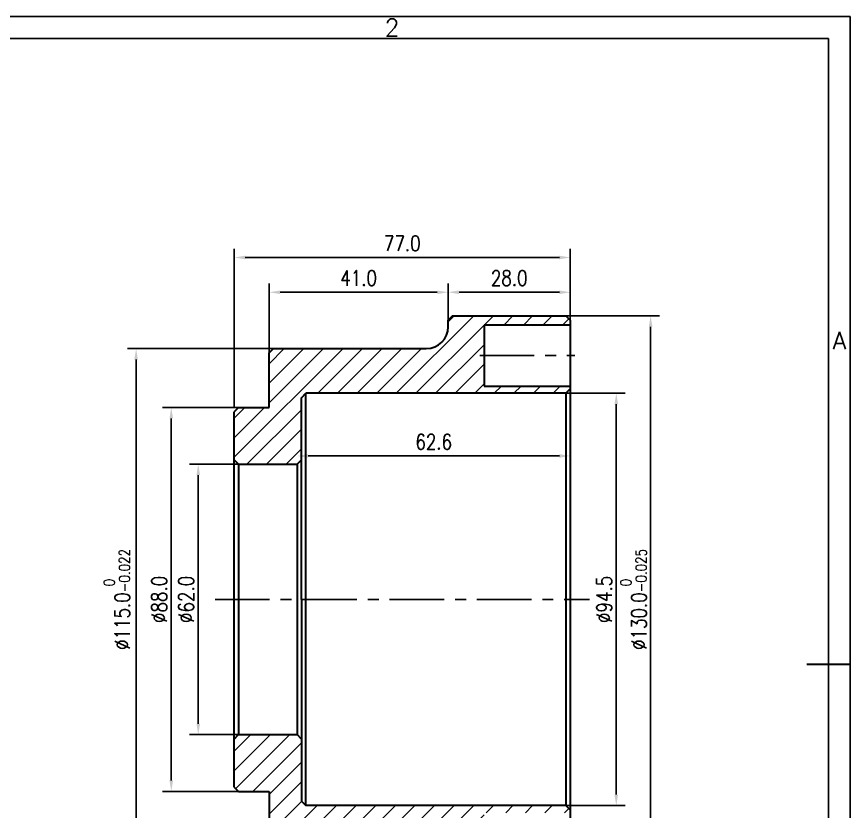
# Model space of a CAD drawing. Header units: millimetres. Extents: x -25 to 395, y -5 to 292.
# Drawn here: x 204 to 395, y 109.8 to 292 of the extents above; entities that cross this region are included whole.
import ezdxf
from ezdxf.enums import TextEntityAlignment as Align

# ---------------------------------------------------------------- set-up
doc = ezdxf.new("R2010")
doc.units = ezdxf.units.MM
doc.header["$LTSCALE"] = 10
doc.linetypes.add('CENTER', pattern=[2, 1.25, -0.25, 0.25, -0.25])
doc.layers.add('1轮廓实线层', color=7, linetype='Continuous', lineweight=35)
for name, color, linetype in [('2细线层', 4, 'Continuous'), ('3中心线层', 1, 'CENTER'), ('5剖面线层', 2, 'Continuous'), ('6文字层', 3, 'Continuous'), ('7标注层', 4, 'Continuous'), ('图框层', 7, 'Continuous')]:
    doc.layers.add(name, color=color, linetype=linetype)
doc.styles.add('TH_GBDIM', font='romans.shx', dxfattribs={"width": 0.8, "bigfont": 'gbcbig.shx'})
doc.dimstyles.new('TH_GBDIM', dxfattribs={"dimtxt": 3.5, "dimasz": 2.5, "dimexe": 2, "dimexo": 0, "dimgap": 1.5, "dimtad": 1, "dimdec": 1, "dimzin": 0, "dimdsep": 46, "dimtxsty": 'TH_GBDIM', "dimcen": 2.5, "dimclrd": 130, "dimclre": 130, "dimclrt": 3, "dimadec": 0, "dimazin": 0, "dimtfac": 0.714286, "dimtdec": 1, "dimtmove": 0, "dimatfit": 3, "dimfxl": 1, "dimtzin": 0, "dimlwd": -1, "dimlwe": -1, "dimarcsym": 0})

# ---------------------------------------------------------------- blocks, each defined once
blk = doc.blocks.new('*D8')
at = {"layer": '7标注层', "color": 130}
for p, q in [((254.84, 189.4), (243.58, 189.4)), ((245.58, 186.9), (245.58, 129.9)), ((254.84, 127.4), (243.58, 127.4))]:
    blk.add_line(p, q, dxfattribs=at)
for points in [[(245.17, 186.9), (246, 186.9), (245.58, 189.4)], [(245.17, 129.9), (246, 129.9), (245.58, 127.4)]]:
    blk.add_solid(points, dxfattribs=at)
at = {"layer": 'Defpoints', "color": 0}
for p in [(254.84, 189.4), (245.58, 127.4), (254.84, 127.4)]:
    blk.add_point(p, dxfattribs=at)
at = {"layer": '7标注层', "color": 3, "insert": (242.83, 158.4), "char_height": 3.5, "attachment_point": 5, "rotation": 90, "style": 'TH_GBDIM'}
blk.add_mtext('{%%c62.0}{}{}', dxfattribs=at)
blk = doc.blocks.new('*D9')
at = {"layer": '7标注层', "color": 130}
for p, q in [((254.84, 202.4), (237.4, 202.4)), ((239.4, 199.9), (239.4, 116.9)), ((254.84, 114.4), (237.4, 114.4))]:
    blk.add_line(p, q, dxfattribs=at)
for points in [[(238.98, 199.9), (239.81, 199.9), (239.4, 202.4)], [(238.98, 116.9), (239.81, 116.9), (239.4, 114.4)]]:
    blk.add_solid(points, dxfattribs=at)
at = {"layer": 'Defpoints', "color": 0}
for p in [(254.84, 202.4), (239.4, 114.4), (254.84, 114.4)]:
    blk.add_point(p, dxfattribs=at)
at = {"layer": '7标注层', "color": 3, "insert": (236.65, 158.4), "char_height": 3.5, "attachment_point": 5, "rotation": 90, "style": 'TH_GBDIM'}
blk.add_mtext('{%%c88.0}{}{}', dxfattribs=at)
blk = doc.blocks.new('*D10')
at = {"layer": '7标注层', "color": 130}
for p, q in [((329.84, 205.65), (343.37, 205.65)), ((341.37, 203.15), (341.37, 113.65)), ((329.84, 111.15), (343.37, 111.15))]:
    blk.add_line(p, q, dxfattribs=at)
for points in [[(340.95, 203.15), (341.78, 203.15), (341.37, 205.65)], [(340.95, 113.65), (341.78, 113.65), (341.37, 111.15)]]:
    blk.add_solid(points, dxfattribs=at)
at = {"layer": 'Defpoints', "color": 0}
for p in [(329.84, 205.65), (329.84, 111.15), (341.37, 111.15)]:
    blk.add_point(p, dxfattribs=at)
at = {"layer": '7标注层', "color": 3, "insert": (338.62, 158.4), "char_height": 3.5, "attachment_point": 5, "rotation": 90, "style": 'TH_GBDIM'}
blk.add_mtext('{%%c94.5}{}{}', dxfattribs=at)
blk = doc.blocks.new('*D11')
at = {"layer": '7标注层', "color": 130}
for p, q in [((329.84, 223.4), (351.24, 223.4)), ((349.24, 220.9), (349.24, 95.9)), ((329.84, 93.4), (351.24, 93.4))]:
    blk.add_line(p, q, dxfattribs=at)
for points in [[(348.82, 220.9), (349.66, 220.9), (349.24, 223.4)], [(348.82, 95.9), (349.66, 95.9), (349.24, 93.4)]]:
    blk.add_solid(points, dxfattribs=at)
at = {"layer": 'Defpoints', "color": 0}
for p in [(329.84, 223.4), (329.84, 93.4), (349.24, 93.4)]:
    blk.add_point(p, dxfattribs=at)
at = {"layer": '7标注层', "color": 3, "insert": (345.32, 158.4), "char_height": 3.5, "attachment_point": 5, "rotation": 90, "style": 'TH_GBDIM'}
blk.add_mtext('{%%c130.0}{}{\\H0.7143x;\\S 0^ -0.025;}', dxfattribs=at)
blk = doc.blocks.new('*D12')
at = {"layer": '7标注层', "color": 130}
blk.add_line((328.34, 191.29), (270.74, 191.29), dxfattribs=at)
for points in [[(270.74, 191.71), (270.74, 190.88), (268.24, 191.29)], [(328.34, 191.71), (328.34, 190.88), (330.84, 191.29)]]:
    blk.add_solid(points, dxfattribs=at)
at = {"layer": 'Defpoints', "color": 0}
for p in [(268.24, 191.29), (268.24, 189.4), (330.84, 189.4)]:
    blk.add_point(p, dxfattribs=at)
at = {"layer": '7标注层', "color": 3, "insert": (299.54, 194.54), "char_height": 3.5, "attachment_point": 5, "style": 'TH_GBDIM'}
blk.add_mtext('{62.6}{}{}', dxfattribs=at)
blk = doc.blocks.new('*D13')
at = {"layer": '7标注层', "color": 130}
for p, q in [((302.84, 222.4), (302.84, 230.82)), ((330.84, 222.4), (330.84, 230.82)), ((305.34, 228.82), (328.34, 228.82))]:
    blk.add_line(p, q, dxfattribs=at)
for points in [[(305.34, 229.23), (305.34, 228.4), (302.84, 228.82)], [(328.34, 229.23), (328.34, 228.4), (330.84, 228.82)]]:
    blk.add_solid(points, dxfattribs=at)
at = {"layer": 'Defpoints', "color": 0}
for p in [(330.84, 228.82), (302.84, 222.4), (330.84, 222.4)]:
    blk.add_point(p, dxfattribs=at)
at = {"layer": '7标注层', "color": 3, "insert": (316.84, 232.07), "char_height": 3.5, "attachment_point": 5, "style": 'TH_GBDIM'}
blk.add_mtext('28.0', dxfattribs=at)
blk = doc.blocks.new('*D14')
at = {"layer": '7标注层', "color": 130}
for p, q in [((261.84, 214.9), (261.84, 230.82)), ((302.84, 222.4), (302.84, 230.82)), ((300.34, 228.82), (264.34, 228.82))]:
    blk.add_line(p, q, dxfattribs=at)
for points in [[(264.34, 229.23), (264.34, 228.4), (261.84, 228.82)], [(300.34, 229.23), (300.34, 228.4), (302.84, 228.82)]]:
    blk.add_solid(points, dxfattribs=at)
at = {"layer": 'Defpoints', "color": 0}
for p in [(261.84, 228.82), (302.84, 222.4), (261.84, 214.9)]:
    blk.add_point(p, dxfattribs=at)
at = {"layer": '7标注层', "color": 3, "insert": (282.34, 232.07), "char_height": 3.5, "attachment_point": 5, "style": 'TH_GBDIM'}
blk.add_mtext('41.0', dxfattribs=at)
blk = doc.blocks.new('*D15')
at = {"layer": '7标注层', "color": 130}
for p, q in [((253.84, 202.4), (253.84, 238.79)), ((330.84, 221.3), (330.84, 238.79)), ((256.34, 236.79), (328.34, 236.79))]:
    blk.add_line(p, q, dxfattribs=at)
for points in [[(256.34, 237.2), (256.34, 236.37), (253.84, 236.79)], [(328.34, 237.2), (328.34, 236.37), (330.84, 236.79)]]:
    blk.add_solid(points, dxfattribs=at)
at = {"layer": 'Defpoints', "color": 0}
for p in [(330.84, 236.79), (330.84, 221.3), (253.84, 202.4)]:
    blk.add_point(p, dxfattribs=at)
at = {"layer": '7标注层', "color": 3, "insert": (292.34, 240.04), "char_height": 3.5, "attachment_point": 5, "style": 'TH_GBDIM'}
blk.add_mtext('77.0', dxfattribs=at)
blk = doc.blocks.new('*D18')
at = {"layer": '7标注层', "color": 130}
for p, q in [((262.84, 215.9), (229.34, 215.9)), ((231.34, 213.4), (231.34, 103.4)), ((262.84, 100.9), (229.34, 100.9))]:
    blk.add_line(p, q, dxfattribs=at)
for points in [[(230.93, 213.4), (231.76, 213.4), (231.34, 215.9)], [(230.93, 103.4), (231.76, 103.4), (231.34, 100.9)]]:
    blk.add_solid(points, dxfattribs=at)
at = {"layer": 'Defpoints', "color": 0}
for p in [(262.84, 215.9), (231.34, 100.9), (262.84, 100.9)]:
    blk.add_point(p, dxfattribs=at)
at = {"layer": '7标注层', "color": 3, "insert": (226.93, 158.4), "char_height": 3.5, "attachment_point": 5, "rotation": 90, "style": 'TH_GBDIM'}
blk.add_mtext('{%%c115.0}{}{\\H0.7143x;\\S 0^ -0.022;}', dxfattribs=at)

msp = doc.modelspace()

# ---------------------------------------------------------------- hatches: boundary and pattern name
at = {"layer": '5剖面线层'}
h = msp.add_hatch(dxfattribs=at)
h.set_pattern_fill('ANSI31', color=256, style=0)
edge = h.paths.add_edge_path()
edge.add_line((311.09, 221.3), (330.84, 221.3))
edge.add_line((330.84, 221.3), (330.84, 222.4))
edge.add_line((330.84, 222.4), (329.84, 223.4))
edge.add_line((329.84, 223.4), (303.84, 223.4))
edge.add_line((303.84, 223.4), (302.84, 222.4))
edge.add_line((302.84, 222.4), (302.84, 220.9))
edge.add_arc((297.84, 220.9), 5, 270, 360, ccw=False)
edge.add_line((297.84, 215.9), (262.84, 215.9))
edge.add_line((262.84, 215.9), (261.84, 214.9))
edge.add_line((261.84, 214.9), (261.84, 204.4))
edge.add_line((261.84, 204.4), (261.84, 203.58))
edge.add_line((261.84, 203.58), (261.84, 202.4))
edge.add_line((261.84, 202.4), (254.84, 202.4))
edge.add_line((254.84, 202.4), (253.84, 201.4))
edge.add_line((253.84, 201.4), (253.84, 190.4))
edge.add_line((253.84, 190.4), (254.84, 189.4))
edge.add_line((254.84, 189.4), (268.24, 189.4))
edge.add_line((268.24, 189.4), (269.24, 190.4))
edge.add_line((269.24, 190.4), (269.24, 205.65))
edge.add_line((269.24, 205.65), (329.84, 205.65))
edge.add_line((329.84, 205.65), (330.84, 206.65))
edge.add_line((330.84, 206.65), (330.84, 207.3))
edge.add_line((330.84, 207.3), (311.09, 207.3))
edge.add_line((311.09, 207.3), (311.09, 221.3))
edge = h.paths.add_edge_path()
edge.add_line((269.24, 126.4), (268.24, 127.4))
edge.add_line((268.24, 127.4), (254.84, 127.4))
edge.add_line((254.84, 127.4), (253.84, 126.4))
edge.add_line((253.84, 126.4), (253.84, 115.4))
edge.add_line((253.84, 115.4), (254.84, 114.4))
edge.add_line((254.84, 114.4), (261.84, 114.4))
edge.add_line((261.84, 114.4), (261.84, 112.95))
edge.add_line((261.84, 112.95), (261.84, 112.4))
edge.add_line((261.84, 112.4), (261.84, 101.9))
edge.add_line((261.84, 101.9), (262.84, 100.9))
edge.add_line((262.84, 100.9), (297.84, 100.9))
edge.add_arc((297.84, 95.9), 5, 0, 90, ccw=False)
edge.add_line((302.84, 95.9), (302.84, 94.4))
edge.add_line((302.84, 94.4), (303.84, 93.4))
edge.add_line((303.84, 93.4), (329.84, 93.4))
edge.add_line((329.84, 93.4), (330.84, 94.4))
edge.add_line((330.84, 94.4), (330.84, 95.5))
edge.add_line((330.84, 95.5), (311.09, 95.5))
edge.add_line((311.09, 95.5), (311.09, 109.5))
edge.add_line((311.09, 109.5), (330.84, 109.5))
edge.add_line((330.84, 109.5), (330.84, 110.15))
edge.add_line((330.84, 110.15), (329.84, 111.15))
edge.add_line((329.84, 111.15), (269.24, 111.15))
edge.add_line((269.24, 111.15), (269.24, 126.4))

# ---------------------------------------------------------------- linework, layer by layer
at = {"layer": '1轮廓实线层'}
for p, q in [((303.84, 223.4), (302.84, 222.4)), ((302.84, 220.9), (302.84, 222.4)), ((303.84, 223.4), (329.84, 223.4)), ((330.84, 222.4), (329.84, 223.4)), ((330.84, 222.4), (330.84, 94.4)), ((330.84, 221.3), (311.09, 221.3)), ((311.09, 221.3), (311.09, 207.3)), ((262.84, 215.9), (261.84, 214.9)), ((262.84, 215.9), (297.84, 215.9)), ((261.84, 202.4), (261.84, 214.9)), ((311.09, 207.3), (330.84, 207.3)), ((330.84, 206.65), (329.84, 205.65)), ((269.24, 204.65), (270.24, 205.65)), ((269.24, 158.4), (269.24, 204.65)), ((329.84, 205.65), (270.24, 205.65)), ((270.24, 111.15), (270.24, 205.65)), ((329.84, 205.65), (329.84, 111.15)), ((254.84, 202.4), (253.84, 201.4)), ((253.84, 115.4), (253.84, 201.4)), ((254.84, 202.4), (261.84, 202.4)), ((253.84, 190.4), (254.84, 189.4)), ((254.84, 189.4), (268.24, 189.4)), ((254.84, 189.4), (254.84, 127.4)), ((269.24, 190.4), (268.24, 189.4)), ((268.24, 189.4), (268.24, 127.4)), ((269.24, 158.4), (269.24, 112.15)), ((395, 143.5), (385, 143.5)), ((253.84, 126.4), (254.84, 127.4)), ((254.84, 127.4), (268.24, 127.4)), ((269.24, 126.4), (268.24, 127.4)), ((253.84, 115.4), (254.84, 114.4)), ((254.84, 114.4), (261.84, 114.4)), ((261.84, 114.4), (261.84, 101.9)), ((269.24, 112.15), (270.24, 111.15)), ((329.84, 111.15), (270.24, 111.15)), ((329.84, 111.15), (330.84, 110.15))]:
    msp.add_line(p, q, dxfattribs=at)
msp.add_arc((297.84, 220.9), 5, 270, 360, dxfattribs=at)
at = {"layer": '2细线层'}
for p, q in [((395, 292), (-25, 292)), ((395, 292), (395, -5)), ((395, 143.5), (390, 143.5))]:
    msp.add_line(p, q, dxfattribs=at)
at = {"layer": '3中心线层'}
for p, q in [((310.07, 214.3), (331.86, 214.3)), ((249.44, 158.4), (335.21, 158.4))]:
    msp.add_line(p, q, dxfattribs=at)
at = {"layer": '图框层'}
for q in [(0, 287), (390, 0)]:
    msp.add_line((390, 287), q, dxfattribs=at)

# ---------------------------------------------------------------- texts
at = {"layer": '6文字层', "style": 'TH_GBDIM'}
for s, p in [('2', (290, 289.5)), ('A', (392.5, 217.75))]:
    msp.add_text(s, height=4, dxfattribs=at).set_placement(p, align=Align.MIDDLE)

# ---------------------------------------------------------------- dimensions: what is measured, and where the dimension line sits
at = {"layer": '7标注层'}
for base, p1, p2, picture, middle in [((330.84, 236.79), (253.84, 202.4), (330.84, 221.3), '*D15', (292.34, 240.04)), ((261.84, 228.82), (302.84, 222.4), (261.84, 214.9), '*D14', (282.34, 232.07)), ((330.84, 228.82), (302.84, 222.4), (330.84, 222.4), '*D13', (316.84, 232.07))]:
    dim = msp.add_linear_dim(base=base, p1=p1, p2=p2, dimstyle='TH_GBDIM', dxfattribs=at)
    dim.commit()
    dim.dimension.update_dxf_attribs({"geometry": picture, "text_midpoint": middle})
for base, p1, p2, text, override, picture, middle in [((349.24, 93.4), (329.84, 223.4), (329.84, 93.4), '{%%c<>}{}{\\H0.7143x;\\S 0^ -0.025;}', {"dimgap": 1, "dimtad": 1, "dimjust": 0, "dimdec": 1, "dimlfac": 1, "dimse1": 0, "dimse2": 0, "dimsd1": 0, "dimsd2": 0}, '*D11', (345.32, 158.4)), ((231.34, 100.9), (262.84, 215.9), (262.84, 100.9), '{%%c<>}{}{\\H0.7143x;\\S 0^ -0.022;}', {"dimgap": 1.5, "dimtad": 1, "dimjust": 0, "dimdec": 1, "dimlfac": 1, "dimse1": 0, "dimse2": 0, "dimsd1": 0, "dimsd2": 0}, '*D18', (226.93, 158.4)), ((239.4, 114.4), (254.84, 202.4), (254.84, 114.4), '{%%c<>}{}{}', {"dimgap": 1, "dimtad": 1, "dimjust": 0, "dimdec": 1, "dimlfac": 1, "dimse1": 0, "dimse2": 0, "dimsd1": 0, "dimsd2": 0}, '*D9', (236.65, 158.4))]:
    dim = msp.add_linear_dim(base=base, p1=p1, p2=p2, angle=90, text=text, dimstyle='TH_GBDIM', override=override, dxfattribs=at)
    dim.commit()
    dim.dimension.update_dxf_attribs({"geometry": picture, "text_midpoint": middle})
for base, p1, p2, picture, middle in [((341.37, 111.15), (329.84, 205.65), (329.84, 111.15), '*D10', (341.37, 158.4)), ((245.58, 127.4), (254.84, 189.4), (254.84, 127.4), '*D8', (245.58, 158.4))]:
    dim = msp.add_linear_dim(base=base, p1=p1, p2=p2, angle=90, text='{%%c<>}{}{}', dimstyle='TH_GBDIM', override={"dimgap": 1, "dimtad": 1, "dimjust": 0, "dimdec": 1, "dimlfac": 1, "dimse1": 0, "dimse2": 0, "dimsd1": 0, "dimsd2": 0}, dxfattribs=at)
    dim.commit()
    dim.dimension.update_dxf_attribs({"geometry": picture, "text_midpoint": middle, "dimtype": 160})
dim = msp.add_linear_dim(base=(268.24, 191.29), p1=(330.84, 189.4), p2=(268.24, 189.4), text='{<>}{}{}', dimstyle='TH_GBDIM', override={"dimgap": 1.5, "dimtad": 1, "dimjust": 0, "dimdec": 1, "dimlfac": 1, "dimse1": 1, "dimse2": 1, "dimsd1": 0, "dimsd2": 0}, dxfattribs=at)
dim.commit()
dim.dimension.update_dxf_attribs({"geometry": '*D12', "text_midpoint": (299.54, 194.54)})

doc.saveas('drawing.dxf')
